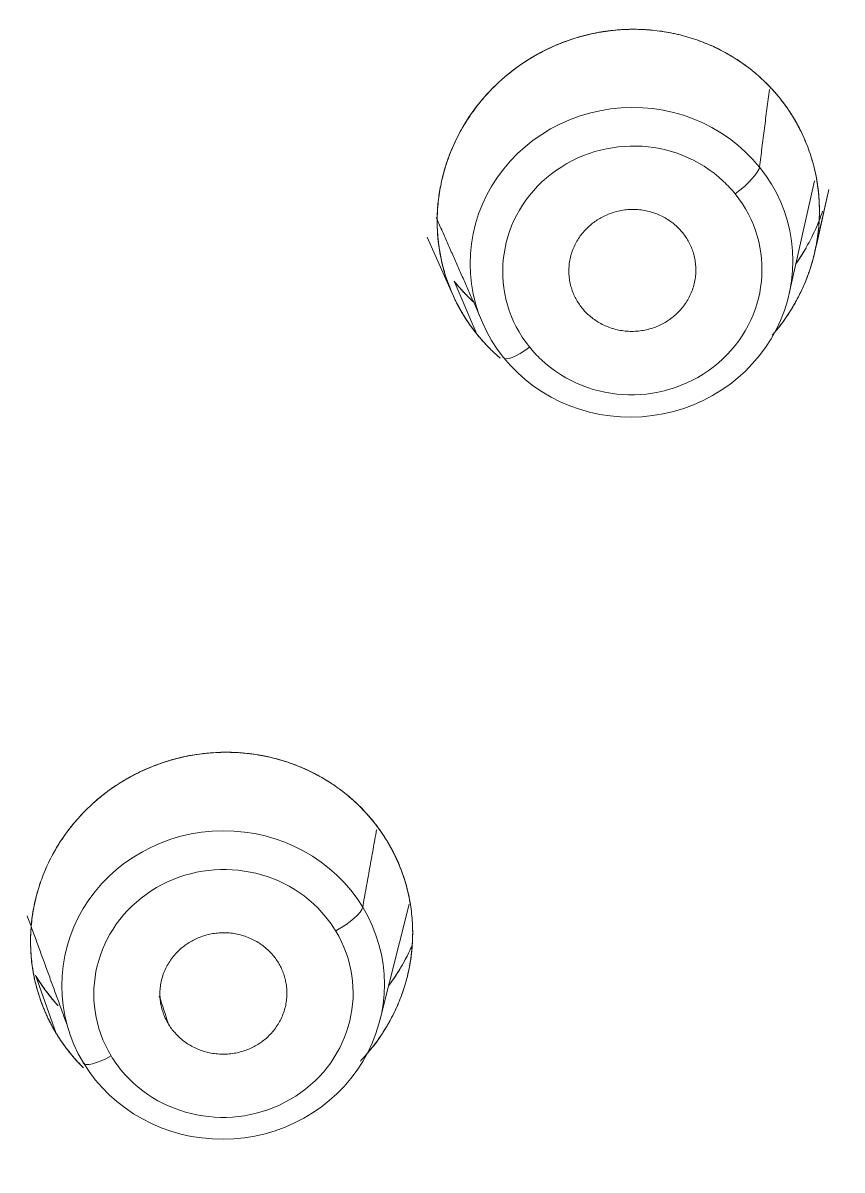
# Model space of a CAD drawing. Extents: x 5217 to 6345, y 0 to 827.
# Drawn here: x 5776.2 to 5783.93, y 502.89 to 513.73 of the extents above; entities that cross this region are included whole.
import ezdxf

# ---------------------------------------------------------------- set-up
doc = ezdxf.new("R2010")
doc.units = 0
doc.header["$LTSCALE"] = 30
doc.header["$MEASUREMENT"] = 0
doc.linetypes.add('HIDDEN2', pattern=[4.7625, 3.175, -1.5875])
doc.layers.add('1', color=7, linetype='CONTINUOUS')
doc.layers.add('2', color=1, linetype='HIDDEN2')

msp = doc.modelspace()

# ---------------------------------------------------------------- linework, layer by layer
at = {"layer": '1', "color": 7, "linetype": 'Continuous', "lineweight": 18}
for p, q in [((5783.436, 511.17), (5783.673, 512.234)), ((5783.679, 511.57), (5783.809, 512.154)), ((5783.692, 511.626), (5783.809, 512.154)), ((5780.017, 511.704), (5780.256, 511.164)), ((5780.485, 510.786), (5780.271, 511.286)), ((5780.271, 511.286), (5780.485, 510.786)), ((5780.485, 510.786), (5780.271, 511.286)), ((5780.271, 511.286), (5780.485, 510.786)), ((5780.256, 511.164), (5780.258, 511.159)), ((5779.569, 504.3), (5779.847, 505.401)), ((5776.512, 504.179), (5776.315, 504.729)), ((5776.512, 504.179), (5776.315, 504.729)), ((5776.315, 504.729), (5776.512, 504.179)), ((5776.315, 504.729), (5776.512, 504.179)), ((5776.372, 504.472), (5776.372, 504.47))]:
    msp.add_line(p, q, dxfattribs=at)
for centre, major_axis, ratio, start_param, end_param in [((5757.244, 496.519), (-59.628, 0), 0.953717, 3.141593, 6.283185), ((5757.244, 496.519), (-59.628, 0), 0.953717, 3.141593, 6.274276), ((5781.946, 511.465), (-1.517, -0.15), 0.959525, 3.701874, 6.843467), ((5781.946, 511.465), (-1.517, -0.15), 0.959525, 0.560281, 3.701874), ((5778.088, 504.636), (-1.522, -0.079), 0.956196, 3.615861, 6.757454), ((5778.088, 504.636), (-1.522, -0.079), 0.956196, 0.474268, 3.615861)]:
    msp.add_ellipse(centre, major_axis=major_axis, ratio=ratio, start_param=start_param, end_param=end_param, dxfattribs=at)
at = {"layer": '1', "color": 7, "linetype": 'Continuous', "lineweight": 13}
for centre, major_axis, ratio, start_param, end_param in [((5781.954, 511.388), (-1.219, -0.12), 0.959525, 3.837423, 6.843467), ((5782.917, 512.196), (0.234, 0.188), 0.238566, 4.55766, 6.040348), ((5781.954, 511.388), (-1.219, -0.12), 0.959525, 3.701874, 3.837423), ((5781.954, 511.388), (-1.219, -0.12), 0.959525, 0.695831, 3.701874), ((5780.974, 510.748), (0.234, 0.188), 0.238566, 3.074972, 4.55766), ((5781.954, 511.388), (-1.219, -0.12), 0.959525, 0.560281, 0.695831), ((5778.092, 504.556), (-1.223, -0.063), 0.956196, 3.75137, 6.757454), ((5779.148, 505.234), (-0.257, -0.155), 0.260419, 1.431887, 2.916366), ((5778.092, 504.556), (-1.223, -0.063), 0.956196, 3.615861, 3.75137), ((5778.092, 504.556), (-1.223, -0.063), 0.956196, 0.609778, 3.615861), ((5777.027, 504.053), (0.257, 0.155), 0.260419, 3.089001, 4.57348), ((5778.092, 504.556), (-1.223, -0.063), 0.956196, 0.474268, 0.609778)]:
    msp.add_ellipse(centre, major_axis=major_axis, ratio=ratio, start_param=start_param, end_param=end_param, dxfattribs=at)
at = {"layer": '1', "color": 7, "linetype": 'Continuous', "lineweight": 18}
for points, knots in [([(5759.712, 439.668), (5760.292, 439.691), (5761.968, 439.78), (5764.735, 440.04), (5767.995, 440.52), (5771.222, 441.172), (5774.407, 441.992), (5777.54, 442.979), (5780.611, 444.129), (5783.61, 445.439), (5786.529, 446.905), (5789.359, 448.523), (5792.092, 450.287), (5794.718, 452.192), (5797.229, 454.232), (5799.619, 456.402), (5801.88, 458.694), (5804.005, 461.101), (5805.987, 463.617), (5807.821, 466.233), (5809.501, 468.942), (5811.021, 471.735), (5812.378, 474.604), (5813.566, 477.54), (5814.583, 480.534), (5815.426, 483.576), (5816.091, 486.659), (5816.577, 489.772), (5816.882, 492.905), (5817.005, 496.05), (5816.947, 499.196), (5816.706, 502.335), (5816.285, 505.456), (5815.684, 508.55), (5814.904, 511.608), (5813.949, 514.62), (5812.822, 517.578), (5811.525, 520.471), (5810.063, 523.292), (5808.44, 526.031), (5806.66, 528.681), (5804.731, 531.234), (5802.657, 533.681), (5800.444, 536.015), (5798.1, 538.229), (5795.631, 540.316), (5793.045, 542.27), (5790.35, 544.085), (5787.555, 545.755), (5784.667, 547.276), (5781.695, 548.643), (5778.649, 549.85), (5775.538, 550.896), (5772.371, 551.776), (5769.157, 552.489), (5765.908, 553.031), (5762.632, 553.401), (5759.34, 553.598), (5756.041, 553.622), (5752.746, 553.471), (5749.464, 553.148), (5746.207, 552.652), (5742.982, 551.986), (5739.802, 551.151), (5736.674, 550.149), (5733.609, 548.985), (5730.617, 547.661), (5727.705, 546.181), (5724.883, 544.551), (5722.16, 542.774), (5719.544, 540.857), (5717.043, 538.805), (5714.664, 536.624), (5712.415, 534.322), (5710.302, 531.904), (5708.333, 529.379), (5706.512, 526.755), (5704.847, 524.038), (5703.34, 521.238), (5701.998, 518.363), (5700.825, 515.422), (5699.823, 512.423), (5698.996, 509.377), (5698.347, 506.291), (5697.877, 503.176), (5697.588, 500.041), (5697.48, 496.896), (5697.555, 493.75), (5697.811, 490.612), (5698.249, 487.493), (5698.866, 484.402), (5699.661, 481.348), (5700.631, 478.34), (5701.774, 475.388), (5703.085, 472.5), (5704.562, 469.686), (5706.199, 466.954), (5707.991, 464.313), (5709.934, 461.769), (5712.021, 459.332), (5714.245, 457.008), (5716.601, 454.805), (5719.08, 452.73), (5721.676, 450.788), (5724.38, 448.985), (5727.184, 447.328), (5730.08, 445.82), (5733.058, 444.468), (5736.111, 443.274), (5739.227, 442.243), (5742.399, 441.377), (5745.616, 440.68), (5748.868, 440.153), (5751.926, 439.822), (5753.898, 439.702), (5754.776, 439.668)], [0, 0, 0, 0, 0.004702, 0.013606, 0.022511, 0.031416, 0.040321, 0.049226, 0.058131, 0.067035, 0.07594, 0.084844, 0.093748, 0.102652, 0.111556, 0.120459, 0.129362, 0.138265, 0.147168, 0.15607, 0.164972, 0.173874, 0.182775, 0.191676, 0.200577, 0.209478, 0.218378, 0.227279, 0.236179, 0.245079, 0.253978, 0.262878, 0.271778, 0.280678, 0.289578, 0.298478, 0.307379, 0.316279, 0.32518, 0.334081, 0.342982, 0.351884, 0.360785, 0.369687, 0.37859, 0.387493, 0.396396, 0.405299, 0.414202, 0.423106, 0.43201, 0.440914, 0.449818, 0.458723, 0.467628, 0.476532, 0.485437, 0.494342, 0.503247, 0.512152, 0.521057, 0.529962, 0.538867, 0.547772, 0.556677, 0.565582, 0.574486, 0.583391, 0.592295, 0.601199, 0.610103, 0.619007, 0.62791, 0.636813, 0.645716, 0.654619, 0.663521, 0.672423, 0.681325, 0.690226, 0.699127, 0.708028, 0.716929, 0.725829, 0.734729, 0.743629, 0.752529, 0.761429, 0.770329, 0.779229, 0.788129, 0.797029, 0.805929, 0.814829, 0.82373, 0.832631, 0.841532, 0.850433, 0.859334, 0.868236, 0.877138, 0.886041, 0.894944, 0.903847, 0.91275, 0.921653, 0.930557, 0.939461, 0.948365, 0.95727, 0.966174, 0.975079, 0.983983, 0.992888, 1, 1, 1, 1]), ([(5793.07, 451.033), (5793.622, 451.416), (5795.04, 452.443), (5797.228, 454.234), (5799.62, 456.401), (5801.88, 458.694), (5804.005, 461.101), (5805.987, 463.617), (5807.821, 466.233), (5809.501, 468.942), (5811.021, 471.735), (5812.378, 474.604), (5813.566, 477.54), (5814.583, 480.534), (5815.426, 483.576), (5816.091, 486.659), (5816.577, 489.772), (5816.882, 492.905), (5817.005, 496.05), (5816.947, 499.196), (5816.706, 502.335), (5816.285, 505.456), (5815.684, 508.55), (5814.904, 511.608), (5813.949, 514.62), (5812.822, 517.578), (5811.525, 520.471), (5810.063, 523.292), (5808.44, 526.031), (5806.66, 528.681), (5804.731, 531.234), (5802.657, 533.681), (5800.444, 536.015), (5798.1, 538.229), (5795.631, 540.316), (5793.045, 542.27), (5790.35, 544.085), (5787.555, 545.755), (5784.667, 547.276), (5781.695, 548.643), (5778.649, 549.85), (5775.538, 550.896), (5772.371, 551.776), (5769.157, 552.489), (5765.908, 553.031), (5762.632, 553.401), (5759.34, 553.598), (5756.041, 553.622), (5752.746, 553.471), (5749.464, 553.148), (5746.207, 552.652), (5742.982, 551.986), (5739.802, 551.151), (5736.674, 550.149), (5733.609, 548.985), (5730.617, 547.661), (5727.705, 546.181), (5724.883, 544.551), (5722.16, 542.774), (5719.544, 540.857), (5717.043, 538.805), (5714.664, 536.624), (5712.415, 534.322), (5710.302, 531.904), (5708.333, 529.379), (5706.512, 526.755), (5704.847, 524.038), (5703.34, 521.238), (5701.998, 518.363), (5700.825, 515.422), (5699.823, 512.423), (5698.996, 509.377), (5698.347, 506.291), (5697.877, 503.176), (5697.588, 500.041), (5697.48, 496.896), (5697.555, 493.75), (5697.811, 490.612), (5698.249, 487.493), (5698.866, 484.402), (5699.661, 481.348), (5700.631, 478.34), (5701.774, 475.388), (5703.085, 472.5), (5704.562, 469.686), (5706.199, 466.954), (5707.991, 464.313), (5709.934, 461.769), (5712.021, 459.332), (5714.246, 457.009), (5716.6, 454.804), (5719.085, 452.736), (5720.978, 451.284), (5722.066, 450.56), (5722.254, 450.437)], [0, 0, 0, 0, 0.006833, 0.017845, 0.028856, 0.039868, 0.050878, 0.061889, 0.072899, 0.083908, 0.094918, 0.105926, 0.116935, 0.127943, 0.138951, 0.149959, 0.160966, 0.171973, 0.18298, 0.193987, 0.204994, 0.216001, 0.227008, 0.238016, 0.249023, 0.26003, 0.271038, 0.282046, 0.293055, 0.304063, 0.315072, 0.326082, 0.337091, 0.348102, 0.359112, 0.370123, 0.381134, 0.392146, 0.403157, 0.414169, 0.425182, 0.436194, 0.447207, 0.45822, 0.469233, 0.480246, 0.491259, 0.502272, 0.513286, 0.524299, 0.535313, 0.546326, 0.557339, 0.568352, 0.579365, 0.590378, 0.601391, 0.612403, 0.623416, 0.634428, 0.645439, 0.656451, 0.667462, 0.678472, 0.689483, 0.700493, 0.711502, 0.722512, 0.73352, 0.744529, 0.755537, 0.766545, 0.777553, 0.78856, 0.799567, 0.810574, 0.821581, 0.832588, 0.843595, 0.854602, 0.865609, 0.876617, 0.887624, 0.898632, 0.90964, 0.920649, 0.931657, 0.942666, 0.953676, 0.964686, 0.975696, 0.986706, 0.997717, 1, 1, 1, 1]), ([(5783.346, 513.017), (5783.342, 513.022), (5783.333, 513.033), (5783.319, 513.05), (5783.305, 513.066), (5783.291, 513.082), (5783.277, 513.098), (5783.262, 513.113), (5783.248, 513.129), (5783.233, 513.144), (5783.217, 513.159), (5783.202, 513.175), (5783.186, 513.189), (5783.171, 513.204), (5783.154, 513.219), (5783.138, 513.233), (5783.122, 513.247), (5783.088, 513.276), (5783.036, 513.316), (5782.964, 513.367), (5782.889, 513.415), (5782.79, 513.471), (5782.661, 513.532), (5782.499, 513.591), (5782.325, 513.634), (5782.125, 513.664), (5781.883, 513.672), (5781.598, 513.639), (5781.347, 513.566), (5781.174, 513.492), (5781.077, 513.442), (5780.994, 513.395), (5780.9, 513.335), (5780.791, 513.253), (5780.668, 513.147), (5780.535, 513.008), (5780.423, 512.859), (5780.328, 512.704), (5780.252, 512.55), (5780.189, 512.379), (5780.146, 512.215), (5780.119, 512.051), (5780.108, 511.881), (5780.114, 511.707), (5780.137, 511.538), (5780.169, 511.402), (5780.203, 511.296), (5780.232, 511.217), (5780.266, 511.139), (5780.297, 511.076), (5780.324, 511.027), (5780.344, 510.99), (5780.366, 510.955), (5780.388, 510.92), (5780.411, 510.885), (5780.435, 510.852), (5780.46, 510.819), (5780.477, 510.797), (5780.485, 510.786)], [0, 0, 0, 0, 0.003828, 0.007663, 0.011506, 0.015355, 0.019212, 0.023075, 0.026946, 0.030824, 0.034709, 0.038601, 0.0425, 0.046406, 0.050319, 0.05424, 0.058167, 0.062101, 0.077963, 0.093827, 0.109694, 0.125562, 0.15522, 0.1859, 0.217949, 0.250534, 0.293345, 0.346065, 0.401346, 0.430489, 0.444666, 0.458837, 0.480836, 0.503611, 0.530701, 0.566734, 0.60505, 0.629277, 0.663319, 0.696725, 0.726504, 0.754231, 0.786398, 0.818211, 0.848828, 0.878635, 0.893925, 0.909228, 0.924543, 0.939871, 0.947469, 0.955044, 0.962595, 0.970123, 0.977627, 0.985108, 0.992566, 1, 1, 1, 1]), ([(5780.485, 510.786), (5780.481, 510.792), (5780.472, 510.803), (5780.46, 510.819), (5780.447, 510.836), (5780.435, 510.852), (5780.423, 510.869), (5780.411, 510.886), (5780.399, 510.904), (5780.388, 510.921), (5780.376, 510.938), (5780.365, 510.956), (5780.354, 510.974), (5780.344, 510.992), (5780.333, 511.01), (5780.323, 511.028), (5780.313, 511.046), (5780.293, 511.083), (5780.266, 511.14), (5780.232, 511.217), (5780.203, 511.296), (5780.169, 511.404), (5780.136, 511.542), (5780.113, 511.712), (5780.108, 511.885), (5780.12, 512.059), (5780.15, 512.232), (5780.196, 512.4), (5780.258, 512.564), (5780.337, 512.72), (5780.431, 512.87), (5780.539, 513.01), (5780.661, 513.141), (5780.796, 513.259), (5780.943, 513.365), (5781.1, 513.457), (5781.264, 513.533), (5781.435, 513.593), (5781.61, 513.635), (5781.788, 513.661), (5781.966, 513.67), (5782.144, 513.661), (5782.319, 513.636), (5782.49, 513.593), (5782.655, 513.535), (5782.787, 513.473), (5782.888, 513.415), (5782.962, 513.369), (5783.033, 513.319), (5783.089, 513.275), (5783.131, 513.239), (5783.16, 513.213), (5783.189, 513.187), (5783.217, 513.16), (5783.244, 513.133), (5783.27, 513.105), (5783.296, 513.076), (5783.322, 513.047), (5783.338, 513.027), (5783.346, 513.017)], [0, 0, 0, 0, 0.003772, 0.00754, 0.011305, 0.015069, 0.018831, 0.022593, 0.026354, 0.030116, 0.03388, 0.037645, 0.041412, 0.045183, 0.048957, 0.052736, 0.05652, 0.060309, 0.075587, 0.090827, 0.10607, 0.121356, 0.152267, 0.183168, 0.214305, 0.245748, 0.277119, 0.30842, 0.33946, 0.370694, 0.401841, 0.433236, 0.464762, 0.496355, 0.528002, 0.559981, 0.591744, 0.623549, 0.655069, 0.686707, 0.718036, 0.749487, 0.780758, 0.812008, 0.843217, 0.87445, 0.890102, 0.905738, 0.921391, 0.937094, 0.944115, 0.951121, 0.958116, 0.965102, 0.972082, 0.979058, 0.986035, 0.993015, 1, 1, 1, 1]), ([(5780.485, 510.786), (5780.481, 510.792), (5780.472, 510.803), (5780.46, 510.819), (5780.447, 510.836), (5780.435, 510.852), (5780.423, 510.869), (5780.411, 510.886), (5780.399, 510.904), (5780.388, 510.921), (5780.376, 510.938), (5780.365, 510.956), (5780.354, 510.974), (5780.344, 510.992), (5780.333, 511.01), (5780.323, 511.028), (5780.313, 511.046), (5780.293, 511.083), (5780.266, 511.14), (5780.232, 511.217), (5780.203, 511.296), (5780.169, 511.404), (5780.136, 511.542), (5780.113, 511.712), (5780.108, 511.885), (5780.12, 512.059), (5780.15, 512.232), (5780.196, 512.4), (5780.258, 512.564), (5780.337, 512.72), (5780.431, 512.87), (5780.539, 513.01), (5780.661, 513.141), (5780.796, 513.259), (5780.943, 513.365), (5781.1, 513.457), (5781.264, 513.533), (5781.435, 513.593), (5781.61, 513.635), (5781.788, 513.661), (5781.966, 513.67), (5782.144, 513.661), (5782.319, 513.636), (5782.49, 513.593), (5782.655, 513.535), (5782.787, 513.473), (5782.888, 513.415), (5782.962, 513.369), (5783.033, 513.319), (5783.089, 513.275), (5783.131, 513.239), (5783.16, 513.213), (5783.189, 513.187), (5783.217, 513.16), (5783.244, 513.133), (5783.27, 513.105), (5783.296, 513.076), (5783.322, 513.047), (5783.338, 513.027), (5783.346, 513.017)], [0, 0, 0, 0, 0.003772, 0.00754, 0.011305, 0.015069, 0.018831, 0.022593, 0.026354, 0.030116, 0.03388, 0.037645, 0.041412, 0.045183, 0.048957, 0.052736, 0.05652, 0.060309, 0.075587, 0.090827, 0.10607, 0.121356, 0.152267, 0.183168, 0.214305, 0.245748, 0.277119, 0.30842, 0.33946, 0.370694, 0.401841, 0.433236, 0.464762, 0.496355, 0.528002, 0.559981, 0.591744, 0.623549, 0.655069, 0.686707, 0.718036, 0.749487, 0.780758, 0.812008, 0.843217, 0.87445, 0.890102, 0.905738, 0.921391, 0.937094, 0.944115, 0.951121, 0.958116, 0.965102, 0.972082, 0.979058, 0.986035, 0.993015, 1, 1, 1, 1]), ([(5783.346, 513.017), (5783.342, 513.022), (5783.333, 513.033), (5783.319, 513.05), (5783.305, 513.066), (5783.291, 513.082), (5783.277, 513.098), (5783.262, 513.113), (5783.248, 513.129), (5783.233, 513.144), (5783.217, 513.159), (5783.202, 513.175), (5783.186, 513.189), (5783.171, 513.204), (5783.154, 513.219), (5783.138, 513.233), (5783.122, 513.247), (5783.088, 513.276), (5783.036, 513.316), (5782.964, 513.367), (5782.889, 513.415), (5782.79, 513.471), (5782.661, 513.532), (5782.499, 513.591), (5782.325, 513.634), (5782.154, 513.66), (5781.986, 513.669), (5781.813, 513.664), (5781.628, 513.639), (5781.439, 513.594), (5781.263, 513.532), (5781.131, 513.471), (5781.028, 513.415), (5780.925, 513.352), (5780.805, 513.266), (5780.668, 513.147), (5780.535, 513.008), (5780.423, 512.859), (5780.328, 512.704), (5780.252, 512.55), (5780.189, 512.379), (5780.146, 512.215), (5780.123, 512.074), (5780.112, 511.95), (5780.108, 511.78), (5780.129, 511.552), (5780.184, 511.343), (5780.235, 511.212), (5780.263, 511.146), (5780.294, 511.082), (5780.323, 511.028), (5780.348, 510.984), (5780.369, 510.949), (5780.391, 510.915), (5780.414, 510.882), (5780.437, 510.849), (5780.461, 510.818), (5780.477, 510.797), (5780.485, 510.786)], [0, 0, 0, 0, 0.003828, 0.007663, 0.011506, 0.015355, 0.019211, 0.023075, 0.026946, 0.030823, 0.034708, 0.0386, 0.042499, 0.046405, 0.050318, 0.054239, 0.058166, 0.0621, 0.077962, 0.093826, 0.109692, 0.12556, 0.155217, 0.185896, 0.217945, 0.25053, 0.277666, 0.307388, 0.341575, 0.376474, 0.409325, 0.440047, 0.452788, 0.470999, 0.503689, 0.530778, 0.566811, 0.605126, 0.629353, 0.663394, 0.696799, 0.726578, 0.754304, 0.774035, 0.793671, 0.846482, 0.897344, 0.910305, 0.923258, 0.936202, 0.949138, 0.956475, 0.963788, 0.971078, 0.978344, 0.985586, 0.992805, 1, 1, 1, 1]), ([(5783.276, 510.776), (5783.301, 510.805), (5783.366, 510.884), (5783.447, 511.003), (5783.52, 511.132), (5783.575, 511.246), (5783.626, 511.377), (5783.67, 511.522), (5783.705, 511.691), (5783.722, 511.866), (5783.721, 512.046), (5783.703, 512.22), (5783.673, 512.361), (5783.64, 512.472), (5783.611, 512.557), (5783.576, 512.64), (5783.545, 512.706), (5783.519, 512.756), (5783.5, 512.791), (5783.48, 512.825), (5783.459, 512.858), (5783.438, 512.891), (5783.416, 512.924), (5783.393, 512.955), (5783.37, 512.986), (5783.354, 513.007), (5783.346, 513.017)], [0, 0, 0, 0, 0.046512, 0.123467, 0.175026, 0.226422, 0.277654, 0.347008, 0.412986, 0.488797, 0.563669, 0.635438, 0.705081, 0.742282, 0.77951, 0.816765, 0.854048, 0.870466, 0.886834, 0.903152, 0.919419, 0.935636, 0.951803, 0.967919, 0.983985, 1, 1, 1, 1]), ([(5783.276, 510.776), (5783.301, 510.805), (5783.366, 510.884), (5783.447, 511.003), (5783.52, 511.132), (5783.575, 511.246), (5783.626, 511.377), (5783.67, 511.522), (5783.705, 511.691), (5783.722, 511.866), (5783.721, 512.046), (5783.703, 512.22), (5783.673, 512.361), (5783.64, 512.472), (5783.611, 512.557), (5783.576, 512.64), (5783.545, 512.706), (5783.519, 512.756), (5783.5, 512.791), (5783.48, 512.825), (5783.459, 512.858), (5783.438, 512.891), (5783.416, 512.924), (5783.393, 512.955), (5783.37, 512.986), (5783.354, 513.007), (5783.346, 513.017)], [0, 0, 0, 0, 0.046512, 0.123467, 0.175026, 0.226422, 0.277654, 0.347008, 0.412986, 0.488797, 0.563669, 0.635438, 0.705081, 0.742282, 0.77951, 0.816765, 0.854048, 0.870466, 0.886834, 0.903152, 0.919419, 0.935636, 0.951803, 0.967919, 0.983985, 1, 1, 1, 1]), ([(5783.346, 513.017), (5783.35, 513.011), (5783.359, 513), (5783.372, 512.984), (5783.385, 512.967), (5783.397, 512.95), (5783.409, 512.933), (5783.421, 512.916), (5783.433, 512.899), (5783.445, 512.881), (5783.456, 512.864), (5783.467, 512.846), (5783.478, 512.828), (5783.489, 512.81), (5783.499, 512.792), (5783.509, 512.773), (5783.519, 512.755), (5783.529, 512.736), (5783.549, 512.698), (5783.577, 512.638), (5783.611, 512.555), (5783.64, 512.471), (5783.674, 512.358), (5783.704, 512.213), (5783.722, 512.036), (5783.722, 511.859), (5783.704, 511.683), (5783.668, 511.51), (5783.615, 511.341), (5783.545, 511.177), (5783.459, 511.02), (5783.382, 510.908), (5783.335, 510.847), (5783.324, 510.835)], [0, 0, 0, 0, 0.008969, 0.017932, 0.026888, 0.035839, 0.044787, 0.053731, 0.062674, 0.071616, 0.080559, 0.089503, 0.09845, 0.1074, 0.116356, 0.125317, 0.134285, 0.143262, 0.152247, 0.190259, 0.228203, 0.266165, 0.304231, 0.379964, 0.455661, 0.530611, 0.605539, 0.680097, 0.754618, 0.829599, 0.904165, 0.97962, 1, 1, 1, 1]), ([(5783.346, 513.017), (5783.35, 513.011), (5783.359, 513), (5783.372, 512.984), (5783.385, 512.967), (5783.397, 512.95), (5783.409, 512.933), (5783.421, 512.916), (5783.433, 512.899), (5783.445, 512.881), (5783.456, 512.864), (5783.467, 512.846), (5783.478, 512.828), (5783.489, 512.81), (5783.499, 512.792), (5783.509, 512.773), (5783.519, 512.755), (5783.529, 512.736), (5783.549, 512.698), (5783.577, 512.638), (5783.611, 512.555), (5783.64, 512.471), (5783.674, 512.358), (5783.704, 512.213), (5783.722, 512.036), (5783.722, 511.859), (5783.704, 511.683), (5783.668, 511.51), (5783.615, 511.341), (5783.545, 511.177), (5783.459, 511.02), (5783.382, 510.908), (5783.335, 510.847), (5783.324, 510.835)], [0, 0, 0, 0, 0.008969, 0.017932, 0.026888, 0.035839, 0.044787, 0.053731, 0.062674, 0.071616, 0.080559, 0.089503, 0.09845, 0.1074, 0.116356, 0.125317, 0.134285, 0.143262, 0.152247, 0.190259, 0.228203, 0.266165, 0.304231, 0.379964, 0.455661, 0.530611, 0.605539, 0.680097, 0.754618, 0.829599, 0.904165, 0.97962, 1, 1, 1, 1]), ([(5783.751, 511.947), (5783.731, 511.889), (5783.682, 511.764), (5783.599, 511.605), (5783.536, 511.505), (5783.511, 511.468)], [0, 0, 0, 0, 0.343306, 0.750569, 1, 1, 1, 1]), ([(5783.589, 511.593), (5783.572, 511.563), (5783.543, 511.516), (5783.512, 511.469), (5783.5, 511.451)], [0, 0, 0, 0, 0.606395, 1, 1, 1, 1]), ([(5783.525, 511.489), (5783.545, 511.52), (5783.565, 511.551), (5783.584, 511.583), (5783.584, 511.583)], [0, 0, 0, 0, 0.981786, 1, 1, 1, 1]), ([(5780.271, 511.286), (5780.276, 511.281), (5780.285, 511.269), (5780.299, 511.253), (5780.313, 511.236), (5780.327, 511.22), (5780.342, 511.204), (5780.356, 511.188), (5780.371, 511.172), (5780.386, 511.156), (5780.401, 511.141), (5780.416, 511.125), (5780.431, 511.111), (5780.44, 511.102), (5780.445, 511.098)], [0, 0, 0, 0, 0.084893, 0.169716, 0.254483, 0.339205, 0.423897, 0.50857, 0.593238, 0.677913, 0.762609, 0.847338, 0.932113, 1, 1, 1, 1]), ([(5780.271, 511.286), (5780.276, 511.281), (5780.285, 511.269), (5780.299, 511.253), (5780.313, 511.236), (5780.327, 511.22), (5780.341, 511.204), (5780.356, 511.188), (5780.371, 511.172), (5780.386, 511.157), (5780.401, 511.141), (5780.416, 511.126), (5780.431, 511.111), (5780.446, 511.097), (5780.455, 511.088), (5780.459, 511.085)], [0, 0, 0, 0, 0.078515, 0.156976, 0.235395, 0.313784, 0.392154, 0.470518, 0.548886, 0.627271, 0.705684, 0.784137, 0.862642, 0.94121, 1, 1, 1, 1]), ([(5780.459, 511.085), (5780.456, 511.088), (5780.442, 511.101), (5780.418, 511.124), (5780.387, 511.155), (5780.357, 511.187), (5780.327, 511.219), (5780.299, 511.252), (5780.28, 511.275), (5780.271, 511.286)], [0, 0, 0, 0, 0.04358, 0.203898, 0.363848, 0.523432, 0.682651, 0.841507, 1, 1, 1, 1]), ([(5780.403, 511.139), (5780.395, 511.147), (5780.377, 511.165), (5780.35, 511.194), (5780.323, 511.224), (5780.297, 511.255), (5780.28, 511.276), (5780.271, 511.286)], [0, 0, 0, 0, 0.180543, 0.38625, 0.591395, 0.795978, 1, 1, 1, 1]), ([(5780.706, 510.559), (5780.702, 510.562), (5780.689, 510.574), (5780.667, 510.593), (5780.639, 510.619), (5780.612, 510.646), (5780.585, 510.673), (5780.559, 510.7), (5780.534, 510.728), (5780.509, 510.757), (5780.493, 510.777), (5780.485, 510.786)], [0, 0, 0, 0, 0.042799, 0.162642, 0.282297, 0.40183, 0.521308, 0.640797, 0.760364, 0.880077, 1, 1, 1, 1]), ([(5780.706, 510.559), (5780.702, 510.562), (5780.689, 510.574), (5780.667, 510.593), (5780.639, 510.619), (5780.612, 510.646), (5780.585, 510.673), (5780.559, 510.7), (5780.534, 510.728), (5780.509, 510.757), (5780.493, 510.777), (5780.485, 510.786)], [0, 0, 0, 0, 0.042799, 0.162642, 0.282297, 0.40183, 0.521308, 0.640797, 0.760364, 0.880077, 1, 1, 1, 1]), ([(5780.485, 510.786), (5780.49, 510.781), (5780.499, 510.77), (5780.512, 510.754), (5780.525, 510.738), (5780.539, 510.723), (5780.553, 510.707), (5780.567, 510.692), (5780.582, 510.677), (5780.596, 510.661), (5780.611, 510.646), (5780.626, 510.632), (5780.642, 510.617), (5780.657, 510.603), (5780.673, 510.588), (5780.689, 510.574), (5780.7, 510.565), (5780.705, 510.56), (5780.706, 510.559)], [0, 0, 0, 0, 0.06561, 0.131327, 0.197152, 0.263085, 0.329125, 0.395274, 0.46153, 0.527895, 0.594368, 0.66095, 0.727641, 0.794441, 0.86135, 0.928367, 0.995495, 1, 1, 1, 1]), ([(5780.485, 510.786), (5780.49, 510.781), (5780.499, 510.77), (5780.512, 510.754), (5780.525, 510.738), (5780.539, 510.723), (5780.553, 510.707), (5780.567, 510.692), (5780.582, 510.677), (5780.596, 510.661), (5780.611, 510.646), (5780.626, 510.632), (5780.642, 510.617), (5780.657, 510.603), (5780.673, 510.588), (5780.689, 510.574), (5780.7, 510.565), (5780.705, 510.56), (5780.706, 510.559)], [0, 0, 0, 0, 0.06561, 0.131327, 0.197152, 0.263085, 0.329125, 0.395274, 0.46153, 0.527895, 0.594368, 0.66095, 0.727641, 0.794441, 0.86135, 0.928367, 0.995495, 1, 1, 1, 1]), ([(5779.637, 505.997), (5779.633, 506.003), (5779.626, 506.015), (5779.614, 506.033), (5779.603, 506.051), (5779.591, 506.068), (5779.579, 506.086), (5779.567, 506.103), (5779.554, 506.121), (5779.542, 506.138), (5779.529, 506.155), (5779.515, 506.172), (5779.502, 506.189), (5779.488, 506.205), (5779.474, 506.222), (5779.46, 506.238), (5779.445, 506.254), (5779.416, 506.287), (5779.37, 506.334), (5779.305, 506.394), (5779.238, 506.45), (5779.147, 506.519), (5779.027, 506.595), (5778.874, 506.675), (5778.708, 506.741), (5778.522, 506.794), (5778.306, 506.83), (5778.061, 506.84), (5777.848, 506.819), (5777.684, 506.786), (5777.566, 506.754), (5777.45, 506.714), (5777.34, 506.668), (5777.238, 506.618), (5777.153, 506.57), (5777.071, 506.518), (5776.955, 506.437), (5776.825, 506.325), (5776.704, 506.196), (5776.605, 506.073), (5776.514, 505.937), (5776.43, 505.778), (5776.367, 505.622), (5776.319, 505.465), (5776.286, 505.3), (5776.269, 505.128), (5776.269, 504.96), (5776.283, 504.823), (5776.302, 504.715), (5776.321, 504.633), (5776.344, 504.553), (5776.366, 504.487), (5776.385, 504.436), (5776.401, 504.397), (5776.417, 504.36), (5776.434, 504.323), (5776.453, 504.286), (5776.472, 504.25), (5776.491, 504.214), (5776.505, 504.191), (5776.512, 504.179)], [0, 0, 0, 0, 0.003845, 0.007697, 0.011556, 0.015422, 0.019295, 0.023175, 0.027063, 0.030957, 0.034858, 0.038766, 0.042682, 0.046604, 0.050533, 0.05447, 0.058413, 0.062363, 0.078289, 0.094213, 0.110137, 0.126059, 0.155868, 0.18667, 0.218822, 0.251475, 0.289882, 0.334866, 0.381336, 0.402662, 0.423057, 0.445733, 0.467711, 0.485918, 0.505472, 0.519707, 0.536913, 0.580612, 0.61064, 0.631001, 0.664989, 0.698295, 0.727943, 0.755481, 0.787464, 0.819113, 0.8496, 0.879305, 0.894506, 0.90972, 0.924948, 0.940189, 0.947746, 0.955279, 0.96279, 0.970277, 0.977742, 0.985184, 0.992603, 1, 1, 1, 1]), ([(5776.512, 504.179), (5776.509, 504.185), (5776.502, 504.197), (5776.491, 504.215), (5776.481, 504.233), (5776.471, 504.251), (5776.462, 504.269), (5776.452, 504.287), (5776.443, 504.305), (5776.434, 504.324), (5776.425, 504.342), (5776.417, 504.361), (5776.409, 504.38), (5776.401, 504.399), (5776.393, 504.418), (5776.385, 504.437), (5776.378, 504.456), (5776.363, 504.495), (5776.343, 504.554), (5776.321, 504.634), (5776.302, 504.715), (5776.283, 504.825), (5776.269, 504.965), (5776.269, 505.134), (5776.286, 505.304), (5776.321, 505.472), (5776.372, 505.638), (5776.439, 505.797), (5776.522, 505.95), (5776.62, 506.094), (5776.732, 506.229), (5776.857, 506.353), (5776.994, 506.466), (5777.143, 506.566), (5777.302, 506.652), (5777.469, 506.722), (5777.642, 506.777), (5777.819, 506.814), (5777.999, 506.834), (5778.178, 506.837), (5778.357, 506.822), (5778.532, 506.791), (5778.702, 506.743), (5778.866, 506.678), (5779.022, 506.599), (5779.144, 506.52), (5779.237, 506.451), (5779.304, 506.395), (5779.368, 506.336), (5779.417, 506.285), (5779.454, 506.245), (5779.479, 506.216), (5779.504, 506.186), (5779.528, 506.156), (5779.551, 506.125), (5779.574, 506.094), (5779.595, 506.062), (5779.617, 506.03), (5779.63, 506.008), (5779.637, 505.997)], [0, 0, 0, 0, 0.00375, 0.007497, 0.011241, 0.014984, 0.018725, 0.022466, 0.026206, 0.029948, 0.033691, 0.037436, 0.041183, 0.044934, 0.048689, 0.052449, 0.056214, 0.059985, 0.07518, 0.090335, 0.105492, 0.120693, 0.151618, 0.182337, 0.213192, 0.244519, 0.275772, 0.306977, 0.337873, 0.368999, 0.400039, 0.431412, 0.462916, 0.494525, 0.526173, 0.558174, 0.589993, 0.621944, 0.653642, 0.685475, 0.716939, 0.748531, 0.779883, 0.811264, 0.842591, 0.873945, 0.889657, 0.905356, 0.921073, 0.936841, 0.943887, 0.950921, 0.957943, 0.964957, 0.971965, 0.978971, 0.985977, 0.992986, 1, 1, 1, 1]), ([(5776.512, 504.179), (5776.509, 504.185), (5776.502, 504.197), (5776.491, 504.215), (5776.481, 504.233), (5776.471, 504.251), (5776.462, 504.269), (5776.452, 504.287), (5776.443, 504.305), (5776.434, 504.324), (5776.425, 504.342), (5776.417, 504.361), (5776.409, 504.38), (5776.401, 504.399), (5776.393, 504.418), (5776.385, 504.437), (5776.378, 504.456), (5776.363, 504.495), (5776.343, 504.554), (5776.321, 504.634), (5776.302, 504.715), (5776.283, 504.825), (5776.269, 504.965), (5776.269, 505.134), (5776.286, 505.304), (5776.321, 505.472), (5776.372, 505.638), (5776.439, 505.797), (5776.522, 505.95), (5776.62, 506.094), (5776.732, 506.229), (5776.857, 506.353), (5776.994, 506.466), (5777.143, 506.566), (5777.302, 506.652), (5777.469, 506.722), (5777.642, 506.777), (5777.819, 506.814), (5777.999, 506.834), (5778.178, 506.837), (5778.357, 506.822), (5778.532, 506.791), (5778.702, 506.743), (5778.866, 506.678), (5779.022, 506.599), (5779.144, 506.52), (5779.237, 506.451), (5779.304, 506.395), (5779.368, 506.336), (5779.417, 506.285), (5779.454, 506.245), (5779.479, 506.216), (5779.504, 506.186), (5779.528, 506.156), (5779.551, 506.125), (5779.574, 506.094), (5779.595, 506.062), (5779.617, 506.03), (5779.63, 506.008), (5779.637, 505.997)], [0, 0, 0, 0, 0.00375, 0.007497, 0.011241, 0.014984, 0.018725, 0.022466, 0.026206, 0.029948, 0.033691, 0.037436, 0.041183, 0.044934, 0.048689, 0.052449, 0.056214, 0.059985, 0.07518, 0.090335, 0.105492, 0.120693, 0.151618, 0.182337, 0.213192, 0.244519, 0.275772, 0.306977, 0.337873, 0.368999, 0.400039, 0.431412, 0.462916, 0.494525, 0.526173, 0.558174, 0.589993, 0.621944, 0.653642, 0.685475, 0.716939, 0.748531, 0.779883, 0.811264, 0.842591, 0.873945, 0.889657, 0.905356, 0.921073, 0.936841, 0.943887, 0.950921, 0.957943, 0.964957, 0.971965, 0.978971, 0.985977, 0.992986, 1, 1, 1, 1]), ([(5779.637, 505.997), (5779.633, 506.003), (5779.626, 506.015), (5779.614, 506.033), (5779.603, 506.051), (5779.591, 506.068), (5779.579, 506.086), (5779.567, 506.103), (5779.554, 506.121), (5779.542, 506.138), (5779.529, 506.155), (5779.515, 506.172), (5779.502, 506.189), (5779.488, 506.205), (5779.474, 506.222), (5779.46, 506.238), (5779.445, 506.254), (5779.416, 506.287), (5779.37, 506.334), (5779.305, 506.394), (5779.238, 506.45), (5779.147, 506.519), (5779.027, 506.595), (5778.874, 506.675), (5778.708, 506.741), (5778.542, 506.788), (5778.377, 506.819), (5778.205, 506.836), (5778.017, 506.836), (5777.824, 506.815), (5777.64, 506.776), (5777.506, 506.734), (5777.399, 506.693), (5777.319, 506.658), (5777.229, 506.613), (5777.15, 506.568), (5777.071, 506.518), (5776.955, 506.437), (5776.825, 506.325), (5776.704, 506.196), (5776.605, 506.073), (5776.514, 505.937), (5776.43, 505.778), (5776.367, 505.622), (5776.315, 505.451), (5776.278, 505.258), (5776.267, 505.075), (5776.273, 504.928), (5776.285, 504.816), (5776.304, 504.704), (5776.326, 504.616), (5776.344, 504.553), (5776.357, 504.514), (5776.371, 504.475), (5776.385, 504.436), (5776.401, 504.398), (5776.417, 504.36), (5776.434, 504.323), (5776.452, 504.286), (5776.472, 504.25), (5776.491, 504.214), (5776.505, 504.191), (5776.512, 504.179)], [0, 0, 0, 0, 0.003845, 0.007697, 0.011556, 0.015422, 0.019295, 0.023175, 0.027062, 0.030956, 0.034857, 0.038765, 0.042681, 0.046603, 0.050532, 0.054468, 0.058411, 0.062362, 0.078287, 0.094211, 0.110134, 0.126056, 0.155865, 0.186666, 0.218816, 0.251469, 0.278547, 0.308351, 0.342832, 0.378056, 0.411006, 0.441826, 0.452356, 0.47134, 0.487879, 0.505495, 0.51973, 0.536936, 0.580633, 0.610661, 0.631022, 0.665009, 0.698313, 0.727961, 0.755498, 0.795304, 0.834483, 0.855256, 0.875643, 0.896493, 0.917404, 0.925005, 0.932586, 0.94015, 0.947695, 0.955222, 0.96273, 0.970221, 0.977693, 0.985147, 0.992582, 1, 1, 1, 1]), ([(5779.637, 505.997), (5779.64, 505.991), (5779.648, 505.979), (5779.658, 505.961), (5779.668, 505.943), (5779.678, 505.924), (5779.688, 505.906), (5779.698, 505.887), (5779.707, 505.869), (5779.716, 505.85), (5779.725, 505.831), (5779.734, 505.812), (5779.742, 505.793), (5779.75, 505.773), (5779.758, 505.754), (5779.766, 505.735), (5779.773, 505.715), (5779.781, 505.695), (5779.795, 505.654), (5779.815, 505.591), (5779.837, 505.505), (5779.855, 505.418), (5779.872, 505.302), (5779.882, 505.154), (5779.875, 504.977), (5779.851, 504.803), (5779.808, 504.632), (5779.749, 504.466), (5779.672, 504.306), (5779.58, 504.154), (5779.483, 504.024), (5779.416, 503.948), (5779.386, 503.917)], [0, 0, 0, 0, 0.009384, 0.018762, 0.028133, 0.037499, 0.046861, 0.05622, 0.065578, 0.074934, 0.084291, 0.09365, 0.103011, 0.112376, 0.121746, 0.131122, 0.140504, 0.149895, 0.159295, 0.199038, 0.238706, 0.278385, 0.318163, 0.397271, 0.476297, 0.554534, 0.632663, 0.710463, 0.788158, 0.866481, 0.944218, 1, 1, 1, 1]), ([(5779.637, 505.997), (5779.64, 505.991), (5779.648, 505.979), (5779.658, 505.961), (5779.668, 505.943), (5779.678, 505.924), (5779.688, 505.906), (5779.698, 505.887), (5779.707, 505.869), (5779.716, 505.85), (5779.725, 505.831), (5779.734, 505.812), (5779.742, 505.793), (5779.75, 505.773), (5779.758, 505.754), (5779.766, 505.735), (5779.773, 505.715), (5779.781, 505.695), (5779.795, 505.654), (5779.815, 505.591), (5779.837, 505.505), (5779.855, 505.418), (5779.872, 505.302), (5779.882, 505.154), (5779.875, 504.977), (5779.851, 504.803), (5779.808, 504.632), (5779.749, 504.466), (5779.672, 504.306), (5779.58, 504.154), (5779.483, 504.024), (5779.416, 503.948), (5779.386, 503.917)], [0, 0, 0, 0, 0.009384, 0.018762, 0.028133, 0.037499, 0.046861, 0.05622, 0.065578, 0.074934, 0.084291, 0.09365, 0.103011, 0.112376, 0.121746, 0.131122, 0.140504, 0.149895, 0.159295, 0.199038, 0.238706, 0.278385, 0.318163, 0.397271, 0.476297, 0.554534, 0.632663, 0.710463, 0.788158, 0.866481, 0.944218, 1, 1, 1, 1]), ([(5779.396, 503.928), (5779.422, 503.956), (5779.475, 504.016), (5779.55, 504.112), (5779.619, 504.217), (5779.689, 504.339), (5779.753, 504.477), (5779.81, 504.639), (5779.852, 504.809), (5779.876, 504.987), (5779.882, 505.161), (5779.871, 505.305), (5779.854, 505.419), (5779.837, 505.507), (5779.814, 505.594), (5779.792, 505.664), (5779.773, 505.717), (5779.759, 505.753), (5779.744, 505.79), (5779.728, 505.825), (5779.711, 505.861), (5779.694, 505.896), (5779.675, 505.93), (5779.657, 505.964), (5779.643, 505.986), (5779.637, 505.997)], [0, 0, 0, 0, 0.049482, 0.105156, 0.160714, 0.216154, 0.291368, 0.363135, 0.445198, 0.526326, 0.604143, 0.679729, 0.720107, 0.760523, 0.800976, 0.841467, 0.859298, 0.877076, 0.894799, 0.912468, 0.930083, 0.947644, 0.96515, 0.982602, 1, 1, 1, 1]), ([(5779.396, 503.928), (5779.422, 503.956), (5779.475, 504.016), (5779.55, 504.112), (5779.619, 504.217), (5779.689, 504.339), (5779.753, 504.477), (5779.81, 504.639), (5779.852, 504.809), (5779.876, 504.987), (5779.882, 505.161), (5779.871, 505.305), (5779.854, 505.419), (5779.837, 505.507), (5779.814, 505.594), (5779.792, 505.664), (5779.773, 505.717), (5779.759, 505.753), (5779.744, 505.79), (5779.728, 505.825), (5779.711, 505.861), (5779.694, 505.896), (5779.675, 505.93), (5779.657, 505.964), (5779.643, 505.986), (5779.637, 505.997)], [0, 0, 0, 0, 0.049482, 0.105156, 0.160714, 0.216154, 0.291368, 0.363135, 0.445198, 0.526326, 0.604143, 0.679729, 0.720107, 0.760523, 0.800976, 0.841467, 0.859298, 0.877076, 0.894799, 0.912468, 0.930083, 0.947644, 0.96515, 0.982602, 1, 1, 1, 1]), ([(5779.875, 505.012), (5779.855, 504.966), (5779.801, 504.854), (5779.723, 504.727), (5779.666, 504.648), (5779.652, 504.628)], [0, 0, 0, 0, 0.339701, 0.83809, 1, 1, 1, 1]), ([(5779.694, 504.687), (5779.694, 504.687), (5779.733, 504.743), (5779.798, 504.849), (5779.853, 504.961), (5779.876, 505.012)], [0, 0, 0, 0, 0.000002, 0.545904, 1, 1, 1, 1]), ([(5776.315, 504.729), (5776.319, 504.722), (5776.326, 504.71), (5776.339, 504.69), (5776.351, 504.672), (5776.363, 504.653), (5776.376, 504.634), (5776.389, 504.616), (5776.402, 504.597), (5776.416, 504.579), (5776.429, 504.561), (5776.443, 504.543), (5776.457, 504.526), (5776.471, 504.508), (5776.486, 504.491), (5776.496, 504.479), (5776.501, 504.473), (5776.502, 504.472)], [0, 0, 0, 0, 0.07124, 0.142411, 0.213527, 0.2846, 0.355642, 0.426667, 0.497686, 0.568712, 0.639759, 0.710838, 0.781963, 0.853145, 0.924397, 0.995732, 1, 1, 1, 1]), ([(5776.315, 504.729), (5776.318, 504.723), (5776.326, 504.711), (5776.337, 504.693), (5776.349, 504.675), (5776.36, 504.657), (5776.372, 504.639), (5776.384, 504.622), (5776.397, 504.605), (5776.409, 504.588), (5776.422, 504.571), (5776.435, 504.554), (5776.448, 504.537), (5776.461, 504.52), (5776.474, 504.504), (5776.488, 504.488), (5776.502, 504.472), (5776.516, 504.456), (5776.525, 504.446), (5776.53, 504.441)], [0, 0, 0, 0, 0.059413, 0.118722, 0.177935, 0.237062, 0.296112, 0.355094, 0.414018, 0.472891, 0.531725, 0.590527, 0.649308, 0.708077, 0.766842, 0.825613, 0.8844, 0.943211, 1, 1, 1, 1]), ([(5776.501, 504.472), (5776.493, 504.482), (5776.476, 504.502), (5776.452, 504.532), (5776.427, 504.564), (5776.403, 504.596), (5776.38, 504.629), (5776.357, 504.662), (5776.335, 504.695), (5776.322, 504.718), (5776.315, 504.729)], [0, 0, 0, 0, 0.117718, 0.244779, 0.371499, 0.497878, 0.623917, 0.749617, 0.874978, 1, 1, 1, 1]), ([(5776.528, 504.443), (5776.524, 504.446), (5776.511, 504.461), (5776.489, 504.486), (5776.461, 504.52), (5776.435, 504.554), (5776.409, 504.588), (5776.384, 504.623), (5776.36, 504.658), (5776.337, 504.693), (5776.322, 504.717), (5776.315, 504.729)], [0, 0, 0, 0, 0.040872, 0.162716, 0.284, 0.404726, 0.524893, 0.644504, 0.763558, 0.882057, 1, 1, 1, 1]), ([(5779.705, 504.703), (5779.712, 504.714), (5779.732, 504.744), (5779.751, 504.774), (5779.762, 504.794)], [0, 0, 0, 0, 0.378642, 1, 1, 1, 1]), ([(5779.762, 504.794), (5779.755, 504.781), (5779.736, 504.75), (5779.716, 504.72), (5779.705, 504.703)], [0, 0, 0, 0, 0.42292, 1, 1, 1, 1]), ([(5776.768, 503.855), (5776.75, 503.873), (5776.723, 503.9), (5776.689, 503.938), (5776.665, 503.966), (5776.641, 503.995), (5776.618, 504.025), (5776.595, 504.055), (5776.573, 504.085), (5776.552, 504.116), (5776.532, 504.147), (5776.519, 504.169), (5776.512, 504.179)], [0, 0, 0, 0, 0.184489, 0.275443, 0.366189, 0.456779, 0.547267, 0.637704, 0.728143, 0.818637, 0.909238, 1, 1, 1, 1]), ([(5776.768, 503.855), (5776.75, 503.873), (5776.723, 503.9), (5776.689, 503.938), (5776.665, 503.966), (5776.641, 503.995), (5776.618, 504.025), (5776.595, 504.055), (5776.573, 504.085), (5776.552, 504.116), (5776.532, 504.147), (5776.519, 504.169), (5776.512, 504.179)], [0, 0, 0, 0, 0.184489, 0.275443, 0.366189, 0.456779, 0.547267, 0.637704, 0.728143, 0.818637, 0.909238, 1, 1, 1, 1]), ([(5776.512, 504.179), (5776.516, 504.174), (5776.523, 504.162), (5776.534, 504.144), (5776.545, 504.127), (5776.556, 504.11), (5776.568, 504.093), (5776.58, 504.076), (5776.592, 504.059), (5776.604, 504.043), (5776.617, 504.026), (5776.63, 504.009), (5776.643, 503.993), (5776.656, 503.977), (5776.669, 503.961), (5776.683, 503.945), (5776.697, 503.929), (5776.725, 503.898), (5776.749, 503.873), (5776.769, 503.854)], [0, 0, 0, 0, 0.049476, 0.099033, 0.148671, 0.19839, 0.24819, 0.298072, 0.348035, 0.398079, 0.448205, 0.498412, 0.548701, 0.599072, 0.649525, 0.700059, 0.750675, 0.801374, 1, 1, 1, 1]), ([(5776.512, 504.179), (5776.516, 504.174), (5776.523, 504.162), (5776.534, 504.144), (5776.545, 504.127), (5776.556, 504.11), (5776.568, 504.093), (5776.58, 504.076), (5776.592, 504.059), (5776.604, 504.043), (5776.617, 504.026), (5776.63, 504.009), (5776.643, 503.993), (5776.656, 503.977), (5776.669, 503.961), (5776.683, 503.945), (5776.697, 503.929), (5776.725, 503.898), (5776.749, 503.873), (5776.769, 503.854)], [0, 0, 0, 0, 0.049476, 0.099033, 0.148671, 0.19839, 0.24819, 0.298072, 0.348035, 0.398079, 0.448205, 0.498412, 0.548701, 0.599072, 0.649525, 0.700059, 0.750675, 0.801374, 1, 1, 1, 1])]:
    msp.add_open_spline(points, degree=3, knots=knots, dxfattribs=at)
for points, weights, knots in [([(5816.872, 496.519), (5816.872, 553.388), (5757.244, 553.388), (5697.616, 553.388), (5697.616, 496.519)], [1, 0.707106781187, 1, 0.707106781187, 1], [0, 0, 0, 0.5, 0.5, 1, 1, 1]), ([(5816.872, 496.519), (5816.872, 553.388), (5757.244, 553.388), (5698.144, 553.388), (5697.618, 497.026)], [1, 0.707106781187, 1, 0.708948655878, 0.996339416072], [0, 0, 0, 0.501577, 0.501577, 1, 1, 1]), ([(5781.478, 511.034), (5781.113, 511.488), (5781.589, 511.842), (5782.065, 512.197), (5782.43, 511.743)], [1, 0.707106781183, 1, 0.707106781183, 1], [0, 0, 0, 0.5, 0.5, 1, 1, 1]), ([(5782.43, 511.743), (5782.795, 511.289), (5782.319, 510.934), (5781.844, 510.58), (5781.478, 511.034)], [1, 0.707106781191, 1, 0.707106781191, 1], [0, 0, 0, 0.5, 0.5, 1, 1, 1]), ([(5777.572, 504.267), (5777.272, 504.762), (5777.792, 505.051), (5778.311, 505.341), (5778.611, 504.845)], [1, 0.707106781192, 1, 0.707106781192, 1], [0, 0, 0, 0.5, 0.5, 1, 1, 1]), ([(5778.611, 504.845), (5778.911, 504.35), (5778.392, 504.06), (5777.872, 503.771), (5777.572, 504.267)], [1, 0.707106781184, 1, 0.707106781184, 1], [0, 0, 0, 0.5, 0.5, 1, 1, 1])]:
    msp.add_rational_spline(points, weights, degree=2, knots=knots, dxfattribs=at)
at = {"layer": '1', "color": 7, "linetype": 'Continuous', "lineweight": 13}
for points, degree in [([(5783.155, 512.365), (5783.248, 513.098)], 1), ([(5779.407, 505.371), (5779.538, 506.103)], 1), ([(5777.572, 504.267), (5777.543, 504.355), (5777.515, 504.443), (5777.486, 504.531)], 3)]:
    msp.add_open_spline(points, degree=degree, dxfattribs=at)
at = {"layer": '1', "color": 7, "linetype": 'Continuous', "lineweight": 18}
for points, degree in [([(5780.101, 511.89), (5780.517, 510.946)], 1), ([(5783.517, 511.476), (5783.544, 511.517), (5783.571, 511.559), (5783.595, 511.602)], 3), ([(5776.239, 505.288), (5776.615, 504.258)], 1)]:
    msp.add_open_spline(points, degree=degree, dxfattribs=at)
at = {"layer": '2', "color": 7, "linetype": 'Continuous', "lineweight": 18}
for end_param in [4.712389, 4.289418]:
    msp.add_ellipse((5757.244, 496.914), major_axis=(-59.996, 0), ratio=0.953717, start_param=2.930106, end_param=end_param, dxfattribs=at)
for points, knots in [([(5817.081, 500.995), (5817.01, 501.986), (5816.805, 504.043), (5816.311, 507.152), (5815.621, 510.314), (5814.747, 513.44), (5813.69, 516.52), (5812.453, 519.545), (5811.037, 522.505), (5809.446, 525.39), (5807.683, 528.193), (5805.749, 530.906), (5803.642, 533.529), (5801.443, 535.962), (5799.181, 538.202), (5796.888, 540.249), (5794.488, 542.177), (5791.989, 543.98), (5789.398, 545.655), (5786.724, 547.196), (5783.974, 548.598), (5781.16, 549.859), (5778.291, 550.975), (5775.383, 551.941), (5772.455, 552.756), (5769.544, 553.415), (5766.696, 553.918), (5764.173, 554.246), (5761.945, 554.45), (5759.724, 554.583), (5758.153, 554.617), (5757.244, 554.617)], [0, 0, 0, 0, 0.034187, 0.071218, 0.108335, 0.145544, 0.182846, 0.220249, 0.257758, 0.295383, 0.333134, 0.371027, 0.409194, 0.447875, 0.482652, 0.517432, 0.552208, 0.586973, 0.621721, 0.656439, 0.691114, 0.725722, 0.760226, 0.794566, 0.82863, 0.862183, 0.894634, 0.925537, 0.947362, 0.969579, 1, 1, 1, 1]), ([(5815.787, 509.491), (5815.724, 509.763), (5815.406, 511.085), (5814.747, 513.44), (5813.69, 516.52), (5812.453, 519.545), (5811.037, 522.505), (5809.446, 525.39), (5807.683, 528.193), (5805.749, 530.906), (5803.642, 533.529), (5801.443, 535.962), (5799.181, 538.202), (5796.888, 540.249), (5794.488, 542.177), (5791.989, 543.98), (5789.398, 545.655), (5786.724, 547.196), (5783.974, 548.598), (5781.16, 549.859), (5778.291, 550.975), (5775.383, 551.941), (5772.455, 552.756), (5769.544, 553.415), (5766.696, 553.918), (5764.173, 554.246), (5761.945, 554.45), (5759.724, 554.583), (5758.153, 554.617), (5757.244, 554.617)], [0, 0, 0, 0, 0.010647, 0.051932, 0.093322, 0.134822, 0.17644, 0.218187, 0.260075, 0.302119, 0.344467, 0.387386, 0.425973, 0.464563, 0.503149, 0.541723, 0.580278, 0.6188, 0.657273, 0.695672, 0.733957, 0.77206, 0.809856, 0.847084, 0.883091, 0.917379, 0.941595, 0.966247, 1, 1, 1, 1])]:
    msp.add_open_spline(points, degree=3, knots=knots, dxfattribs=at)
for points, weights, knots in [([(5816.793, 500.826), (5814.284, 534.77), (5781.748, 548.738), (5780.301, 549.359), (5778.822, 549.906), (5724.612, 569.95), (5702.172, 518.796), (5698.494, 510.411), (5697.736, 501.351)], [0.925008169637, 0.825553196241, 1, 0.999647191397, 1, 0.716378052159, 1, 0.939059780537, 0.904307311186], [0, 0, 0, 0.343999, 0.343999, 0.358407, 0.358407, 0.886526, 0.886526, 1, 1, 1]), ([(5778.822, 549.906), (5724.612, 569.95), (5702.172, 518.796), (5698.98, 511.52), (5697.983, 503.69)], [1, 0.716378052159, 1, 0.946687935418, 0.913417875706], [0, 0, 0, 0.841773, 0.841773, 1, 1, 1])]:
    msp.add_rational_spline(points, weights, degree=2, knots=knots, dxfattribs=at)
msp.add_rational_spline([(5815.619, 508.734), (5809.298, 536.911), (5781.748, 548.738)], [0.90378125968, 0.84822794332, 1], degree=2, dxfattribs=at)

doc.saveas('drawing.dxf')
